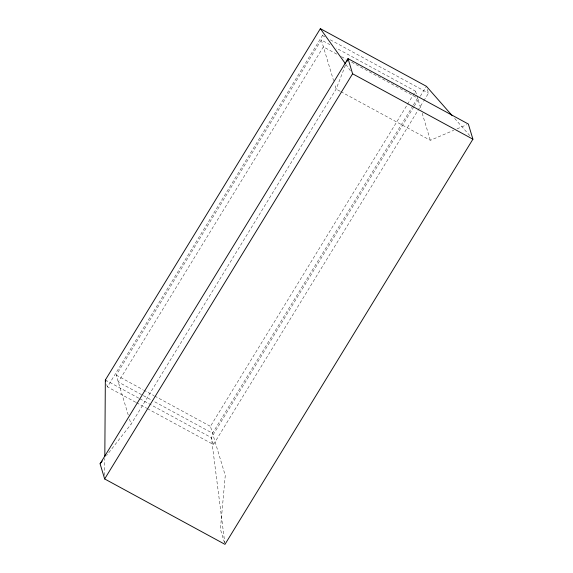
<?xml version="1.0" encoding="UTF-8"?>
<svg xmlns="http://www.w3.org/2000/svg" width="573" height="573" viewBox="0 0 573 573"><rect width="100%" height="100%" fill="white"/><g stroke="black" fill="none" stroke-linecap="round" stroke-linejoin="round"><path stroke-width="0.43" stroke-dasharray="2.87 2.15" d="M104.687 475.375L104.802 458.443M345.455 65.215L336.136 89.094L131.038 424.242L106.599 455.463M135.701 402.267L107.423 386.897L322.434 35.54L321.74 33.241M128.23 414.952L116.204 375.114L321.303 39.967L329.941 44.658M224.466 542.667L220.404 529.201L225.268 475.475L210.434 426.348L415.532 91.193L336.222 48.075M412.94 105.719L212.519 433.231L153.621 401.215M413.405 104.952L417.61 98.083L351.65 62.221M413.806 106.879L211.387 437.657L224.752 542.588M414.272 106.12L419.866 96.973M420.331 96.207L426.398 86.301M147.483 408.678L213.464 444.548L423.347 101.571M423.812 100.812L428.475 93.191L427.093 88.6M340.842 91.651L430.366 140.321L453.795 130.272M457.025 128.889L466.723 124.728M322.434 35.54L324.791 36.815M330.284 39.809L428.475 93.191M336.731 54.113L323.38 46.85L118.289 382.005L142.627 395.234M341.444 56.67L346.149 59.234M340.061 91.229L336.136 89.094L334.596 84.009M116.204 375.114L142.906 389.633M143.687 390.055L153.901 395.606M154.681 396.036L210.434 426.348M143.415 395.664L152.833 400.785M105.339 380.006L139.117 398.371M139.905 398.801L211.387 437.657L213.464 444.548M136.481 402.697L146.695 408.248M454.661 118.432L469.967 135.837M345.834 64.319L351.041 71.596M415.532 91.193L416.557 94.581M416.807 95.426L421.184 109.909M422.179 113.218L430.366 140.321M321.303 39.967L333.579 80.621M129.505 419.164L131.038 424.242M106.728 384.598L107.423 386.897"/><path stroke-width="0.86" d="M104.816 456.66L105.339 380.006L320.35 28.65L426.398 86.301L452.305 115.76M346.737 61.92L348.026 58.625L468.342 124.033L472.911 139.189L224.974 544.35L104.658 478.942L100.089 463.786L348.026 58.625L352.596 73.781L472.911 139.189M104.658 478.942L352.596 73.781M100.089 463.786L102.259 461.014M320.35 28.65L345.318 63.589M105.339 380.006L105.804 381.539"/></g></svg>
